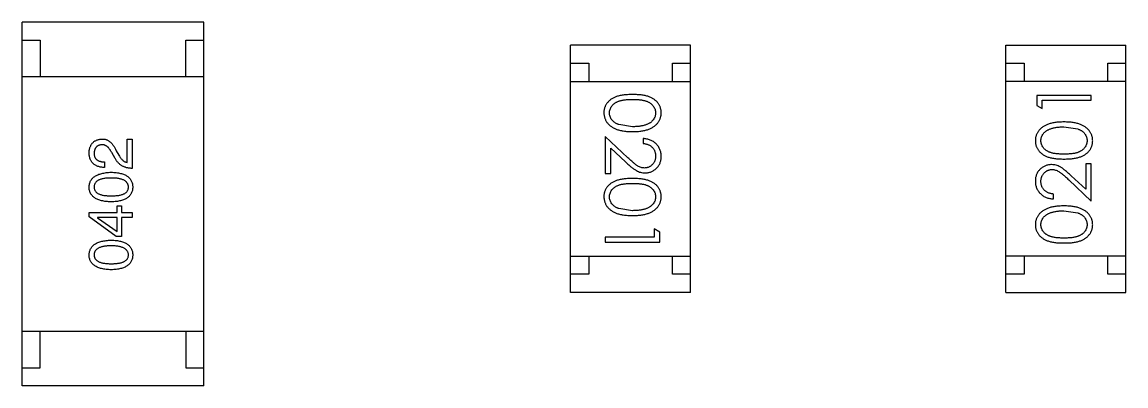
# Model space of a CAD drawing. Header units: millimetres. Extents: x -35.9 to 51.6, y -31.6 to 17.9.
# Drawn here: x 25.498 to 28.533, y -6.395 to -5.395 of the extents above; entities that cross this region are included whole.
import ezdxf

# ---------------------------------------------------------------- set-up
doc = ezdxf.new("R2010")
doc.units = ezdxf.units.MM
doc.header["$LTSCALE"] = 1.21
doc.header["$MEASUREMENT"] = 0
doc.layers.get('0').update_dxf_attribs({"linetype": 'CONTINUOUS'})

msp = doc.modelspace()

# ---------------------------------------------------------------- linework, layer by layer
at = {"color": 7, "linetype": 'Continuous'}
for p, q in [((25.4975, -6.3953), (25.4975, -5.3953)), ((25.9975, -5.3953), (25.4975, -5.3953)), ((25.9975, -6.3953), (25.9975, -5.3953)), ((25.4975, -5.4453), (25.5475, -5.4453)), ((25.5475, -5.4453), (25.5475, -5.5453)), ((25.9475, -5.5453), (25.9475, -5.4453)), ((25.9475, -5.4453), (25.9975, -5.4453)), ((27.0062, -6.1384), (27.0062, -5.4584)), ((27.3362, -5.4584), (27.0062, -5.4584)), ((27.3362, -6.1384), (27.3362, -5.4584)), ((28.2033, -6.1386), (28.2033, -5.4586)), ((28.2033, -5.4586), (28.5333, -5.4586)), ((28.5333, -6.1386), (28.5333, -5.4586)), ((27.0062, -5.5084), (27.0562, -5.5084)), ((27.0562, -5.5084), (27.0562, -5.5584)), ((27.2862, -5.5584), (27.2862, -5.5084)), ((27.2862, -5.5084), (27.3362, -5.5084)), ((28.2033, -5.5086), (28.2533, -5.5086)), ((28.2533, -5.5086), (28.2533, -5.5586)), ((28.4833, -5.5586), (28.4833, -5.5086)), ((28.4833, -5.5086), (28.5333, -5.5086)), ((25.4975, -5.5453), (25.9975, -5.5453)), ((27.0062, -5.5584), (27.3362, -5.5584)), ((28.5333, -5.5586), (28.2033, -5.5586)), ((28.288, -5.5968), (28.288, -5.6245)), ((28.438, -5.5968), (28.288, -5.5968)), ((28.3034, -5.6333), (28.3034, -5.6102)), ((28.3034, -5.6102), (28.438, -5.6102)), ((28.438, -5.6102), (28.438, -5.5968)), ((28.288, -5.6245), (28.3034, -5.6333)), ((27.1765, -5.6829), (27.1388, -5.6772)), ((28.363, -5.6833), (28.4008, -5.689)), ((25.7861, -5.7811), (25.7861, -5.7168)), ((25.7861, -5.7168), (25.7999, -5.7168)), ((25.7999, -5.7168), (25.7999, -5.7975)), ((27.1015, -5.7098), (27.1015, -5.8117)), ((27.1636, -5.768), (27.1015, -5.7098)), ((27.2053, -5.7156), (27.2053, -5.7291)), ((25.7533, -5.7699), (25.7441, -5.7542)), ((25.7566, -5.749), (25.7638, -5.7614)), ((27.1169, -5.8117), (27.1169, -5.7419)), ((27.1169, -5.7419), (27.1569, -5.7795)), ((25.7245, -5.7798), (25.7245, -5.7949)), ((28.4227, -5.7852), (28.4227, -5.855)), ((28.438, -5.7852), (28.4227, -5.7852)), ((28.438, -5.8871), (28.438, -5.7852)), ((27.1015, -5.8117), (27.1169, -5.8117)), ((28.4227, -5.855), (28.3826, -5.8175)), ((28.376, -5.829), (28.438, -5.8871)), ((28.3342, -5.8814), (28.3342, -5.8679)), ((25.6818, -5.9309), (25.6818, -5.9184)), ((25.6818, -5.9184), (25.7586, -5.9184)), ((25.7586, -5.9184), (25.7586, -5.9007)), ((25.7586, -5.9007), (25.771, -5.9007)), ((25.771, -5.9007), (25.771, -5.9184)), ((25.771, -5.9184), (25.7999, -5.9184)), ((25.7999, -5.9184), (25.7999, -5.9329)), ((27.1765, -5.9137), (27.1388, -5.908)), ((28.363, -5.9141), (28.4008, -5.9197)), ((25.7566, -5.9847), (25.6818, -5.9309)), ((25.7048, -5.9329), (25.7048, -5.9335)), ((25.7586, -5.9329), (25.7048, -5.9329)), ((25.7048, -5.9335), (25.7586, -5.9709)), ((25.7586, -5.9709), (25.7586, -5.9329)), ((25.771, -5.9329), (25.771, -5.9847)), ((25.7999, -5.9329), (25.771, -5.9329)), ((27.2361, -5.9637), (27.2361, -5.9867)), ((27.2515, -5.9725), (27.2361, -5.9637)), ((27.2515, -6.0002), (27.2515, -5.9725)), ((25.771, -5.9847), (25.7566, -5.9847)), ((27.1015, -5.9867), (27.1015, -6.0002)), ((27.2361, -5.9867), (27.1015, -5.9867)), ((27.1015, -6.0002), (27.2515, -6.0002)), ((27.0062, -6.0384), (27.3362, -6.0384)), ((27.0562, -6.0384), (27.0562, -6.0884)), ((27.2862, -6.0884), (27.2862, -6.0384)), ((28.5333, -6.0386), (28.2033, -6.0386)), ((28.2533, -6.0386), (28.2533, -6.0886)), ((28.4833, -6.0886), (28.4833, -6.0386)), ((27.0562, -6.0884), (27.0062, -6.0884)), ((27.3362, -6.0884), (27.2862, -6.0884)), ((28.2533, -6.0886), (28.2033, -6.0886)), ((28.5333, -6.0886), (28.4833, -6.0886)), ((27.3362, -6.1384), (27.0062, -6.1384)), ((28.2033, -6.1386), (28.5333, -6.1386)), ((25.4975, -6.2453), (25.9975, -6.2453)), ((25.5475, -6.3453), (25.5475, -6.2453)), ((25.9475, -6.2453), (25.9475, -6.3453)), ((25.4975, -6.3453), (25.5475, -6.3453)), ((25.9475, -6.3453), (25.9975, -6.3453)), ((25.9975, -6.3953), (25.4975, -6.3953))]:
    msp.add_line(p, q, dxfattribs=at)
for points, knots in [([(27.1764, -5.5944), (27.174, -5.5945), (27.1694, -5.5945), (27.1626, -5.5948), (27.1563, -5.5953), (27.1503, -5.596), (27.1448, -5.5969), (27.1397, -5.598), (27.1349, -5.5993), (27.1306, -5.6008), (27.1266, -5.6025), (27.1229, -5.6044), (27.1194, -5.6064), (27.1162, -5.6085), (27.1132, -5.6108), (27.1105, -5.6133), (27.1081, -5.616), (27.1059, -5.6188), (27.104, -5.6217), (27.1023, -5.6247), (27.1008, -5.6278), (27.0997, -5.631), (27.0988, -5.6343), (27.0981, -5.6376), (27.0977, -5.6411), (27.0977, -5.6434), (27.0976, -5.6446)], [0, 0, 0, 0, 0.068113, 0.132564, 0.193427, 0.250218, 0.303569, 0.353576, 0.400235, 0.443586, 0.484619, 0.524292, 0.56238, 0.599049, 0.63494, 0.669782, 0.704009, 0.737842, 0.771098, 0.803896, 0.836415, 0.868639, 0.900715, 0.933378, 0.966213, 1, 1, 1, 1]), ([(27.113, -5.645), (27.1131, -5.6434), (27.1133, -5.6401), (27.1146, -5.6352), (27.1167, -5.6305), (27.119, -5.6267), (27.1213, -5.6239), (27.1233, -5.6218), (27.1254, -5.6199), (27.1277, -5.6181), (27.1302, -5.6165), (27.1329, -5.615), (27.1358, -5.6137), (27.139, -5.6124), (27.1424, -5.6113), (27.1461, -5.6104), (27.1503, -5.6097), (27.1548, -5.609), (27.1597, -5.6085), (27.1649, -5.6082), (27.1706, -5.6079), (27.1745, -5.6079), (27.1765, -5.6079)], [0, 0, 0, 0, 0.060034, 0.120278, 0.182348, 0.247919, 0.281641, 0.315701, 0.350322, 0.385703, 0.421819, 0.459196, 0.497866, 0.538301, 0.58121, 0.628183, 0.679403, 0.734699, 0.794074, 0.858416, 0.927049, 1, 1, 1, 1]), ([(27.2553, -5.6446), (27.2553, -5.6434), (27.2553, -5.6411), (27.2549, -5.6376), (27.2542, -5.6342), (27.2533, -5.631), (27.2521, -5.6277), (27.2506, -5.6246), (27.2489, -5.6216), (27.247, -5.6186), (27.2448, -5.6158), (27.2423, -5.6132), (27.2396, -5.6107), (27.2366, -5.6084), (27.2334, -5.6062), (27.23, -5.6042), (27.2263, -5.6024), (27.2223, -5.6007), (27.218, -5.5992), (27.2133, -5.5979), (27.2082, -5.5968), (27.2027, -5.596), (27.1967, -5.5953), (27.1903, -5.5948), (27.1835, -5.5945), (27.1788, -5.5945), (27.1764, -5.5944)], [0, 0, 0, 0, 0.033742, 0.066533, 0.099153, 0.13154, 0.164087, 0.196563, 0.229707, 0.263315, 0.297504, 0.331686, 0.366482, 0.4021, 0.438958, 0.476748, 0.515985, 0.556589, 0.599519, 0.645765, 0.695487, 0.748721, 0.805687, 0.866754, 0.931405, 1, 1, 1, 1]), ([(27.1765, -5.6079), (27.1785, -5.6079), (27.1824, -5.6079), (27.1881, -5.6082), (27.1934, -5.6085), (27.1983, -5.609), (27.2028, -5.6096), (27.2069, -5.6105), (27.2107, -5.6114), (27.2141, -5.6125), (27.2172, -5.6137), (27.2201, -5.6151), (27.2228, -5.6166), (27.2253, -5.6182), (27.2276, -5.6199), (27.2298, -5.6218), (27.2317, -5.6238), (27.234, -5.6267), (27.2363, -5.6305), (27.2385, -5.6352), (27.2397, -5.6401), (27.2399, -5.6434), (27.24, -5.645)], [0, 0, 0, 0, 0.073302, 0.142286, 0.206253, 0.266017, 0.321612, 0.372532, 0.419497, 0.462398, 0.502825, 0.541489, 0.579034, 0.615143, 0.650298, 0.684912, 0.718701, 0.752189, 0.817245, 0.879117, 0.939613, 1, 1, 1, 1]), ([(27.0976, -5.6446), (27.0977, -5.6458), (27.0977, -5.6482), (27.0982, -5.6517), (27.0988, -5.6551), (27.0997, -5.6585), (27.101, -5.6617), (27.1024, -5.6649), (27.1041, -5.668), (27.1061, -5.671), (27.1084, -5.6739), (27.1109, -5.6766), (27.1137, -5.6792), (27.1167, -5.6816), (27.12, -5.6839), (27.1236, -5.686), (27.1274, -5.6879), (27.1315, -5.6897), (27.1359, -5.6913), (27.1406, -5.6926), (27.1457, -5.6938), (27.1511, -5.6947), (27.157, -5.6954), (27.1631, -5.696), (27.1697, -5.6963), (27.1741, -5.6963), (27.1764, -5.6964)], [0, 0, 0, 0, 0.033824, 0.067298, 0.10028, 0.133019, 0.165736, 0.198792, 0.232372, 0.266409, 0.301016, 0.336196, 0.371972, 0.408574, 0.446394, 0.485225, 0.525372, 0.567224, 0.611081, 0.65775, 0.70702, 0.759235, 0.814484, 0.873227, 0.934937, 1, 1, 1, 1]), ([(27.1388, -5.6772), (27.1377, -5.6768), (27.1357, -5.6761), (27.1328, -5.6747), (27.13, -5.6733), (27.1275, -5.6717), (27.1252, -5.6699), (27.1231, -5.6681), (27.1211, -5.6661), (27.1189, -5.6633), (27.1165, -5.6596), (27.1146, -5.6549), (27.1132, -5.65), (27.1131, -5.6467), (27.113, -5.645)], [0, 0, 0, 0, 0.075949, 0.148549, 0.218996, 0.286119, 0.351826, 0.416074, 0.478265, 0.540325, 0.660405, 0.774606, 0.887187, 1, 1, 1, 1]), ([(27.1764, -5.6964), (27.1787, -5.6963), (27.1832, -5.6963), (27.1898, -5.696), (27.196, -5.6955), (27.2018, -5.6947), (27.2073, -5.6937), (27.2124, -5.6926), (27.2172, -5.6912), (27.2216, -5.6896), (27.2257, -5.6878), (27.2295, -5.6859), (27.2331, -5.6837), (27.2364, -5.6815), (27.2394, -5.6791), (27.2422, -5.6765), (27.2447, -5.6738), (27.2469, -5.6709), (27.2489, -5.6679), (27.2506, -5.6649), (27.2521, -5.6617), (27.2533, -5.6584), (27.2542, -5.6551), (27.2549, -5.6517), (27.2553, -5.6482), (27.2553, -5.6458), (27.2553, -5.6446)], [0, 0, 0, 0, 0.065278, 0.127205, 0.186168, 0.241675, 0.294115, 0.343609, 0.390387, 0.434463, 0.476646, 0.517002, 0.555936, 0.593716, 0.630057, 0.665601, 0.700745, 0.734917, 0.768681, 0.802087, 0.834849, 0.867433, 0.900138, 0.932806, 0.966212, 1, 1, 1, 1]), ([(27.24, -5.645), (27.2399, -5.6467), (27.2397, -5.65), (27.2385, -5.6548), (27.2363, -5.6595), (27.234, -5.6632), (27.2317, -5.6661), (27.2297, -5.6681), (27.2275, -5.6701), (27.225, -5.6719), (27.2223, -5.6736), (27.2193, -5.6751), (27.2161, -5.6766), (27.2127, -5.6779), (27.209, -5.6791), (27.2051, -5.6801), (27.201, -5.6809), (27.1966, -5.6817), (27.1919, -5.6822), (27.187, -5.6827), (27.1818, -5.6828), (27.1783, -5.6829), (27.1765, -5.6829)], [0, 0, 0, 0, 0.059689, 0.119507, 0.181075, 0.246162, 0.279894, 0.314468, 0.350403, 0.387474, 0.426147, 0.466624, 0.508745, 0.553328, 0.600058, 0.649177, 0.700552, 0.754894, 0.811825, 0.871514, 0.934319, 1, 1, 1, 1]), ([(28.3631, -5.6698), (28.3608, -5.6699), (28.3563, -5.6699), (28.3497, -5.6702), (28.3435, -5.6707), (28.3377, -5.6715), (28.3322, -5.6724), (28.3271, -5.6736), (28.3224, -5.675), (28.3179, -5.6766), (28.3138, -5.6784), (28.31, -5.6803), (28.3065, -5.6825), (28.3031, -5.6847), (28.3001, -5.6871), (28.2973, -5.6897), (28.2948, -5.6924), (28.2926, -5.6953), (28.2906, -5.6983), (28.2889, -5.7013), (28.2874, -5.7045), (28.2863, -5.7078), (28.2853, -5.7111), (28.2847, -5.7145), (28.2843, -5.718), (28.2842, -5.7204), (28.2842, -5.7216)], [0, 0, 0, 0, 0.065278, 0.127205, 0.186168, 0.241675, 0.294115, 0.343609, 0.390387, 0.434463, 0.476646, 0.517002, 0.555936, 0.593716, 0.630057, 0.665601, 0.700745, 0.734917, 0.768681, 0.802087, 0.834849, 0.867433, 0.900138, 0.932806, 0.966212, 1, 1, 1, 1]), ([(28.4419, -5.7216), (28.4419, -5.7204), (28.4418, -5.718), (28.4414, -5.7145), (28.4407, -5.7111), (28.4398, -5.7077), (28.4386, -5.7045), (28.4372, -5.7013), (28.4354, -5.6982), (28.4334, -5.6952), (28.4312, -5.6923), (28.4286, -5.6896), (28.4259, -5.687), (28.4228, -5.6846), (28.4195, -5.6823), (28.4159, -5.6802), (28.4121, -5.6783), (28.4081, -5.6765), (28.4037, -5.6749), (28.3989, -5.6736), (28.3938, -5.6724), (28.3884, -5.6715), (28.3826, -5.6708), (28.3764, -5.6702), (28.3699, -5.6699), (28.3654, -5.6699), (28.3631, -5.6698)], [0, 0, 0, 0, 0.033824, 0.067298, 0.10028, 0.133019, 0.165736, 0.198792, 0.232372, 0.266409, 0.301016, 0.336196, 0.371972, 0.408574, 0.446394, 0.485225, 0.525372, 0.567224, 0.611081, 0.65775, 0.70702, 0.759235, 0.814484, 0.873227, 0.934937, 1, 1, 1, 1]), ([(28.2996, -5.7212), (28.2997, -5.7195), (28.2998, -5.7162), (28.3011, -5.7114), (28.3032, -5.7067), (28.3056, -5.703), (28.3079, -5.7001), (28.3099, -5.6981), (28.3121, -5.6961), (28.3146, -5.6943), (28.3173, -5.6926), (28.3202, -5.6911), (28.3234, -5.6896), (28.3268, -5.6883), (28.3305, -5.6871), (28.3344, -5.6861), (28.3386, -5.6853), (28.343, -5.6845), (28.3476, -5.684), (28.3526, -5.6835), (28.3577, -5.6834), (28.3612, -5.6833), (28.363, -5.6833)], [0, 0, 0, 0, 0.059689, 0.119507, 0.181075, 0.246162, 0.279894, 0.314468, 0.350403, 0.387474, 0.426147, 0.466624, 0.508745, 0.553328, 0.600058, 0.649177, 0.700552, 0.754894, 0.811825, 0.871514, 0.934319, 1, 1, 1, 1]), ([(28.4008, -5.689), (28.4018, -5.6894), (28.4039, -5.6901), (28.4068, -5.6915), (28.4095, -5.6929), (28.412, -5.6945), (28.4143, -5.6963), (28.4165, -5.6981), (28.4184, -5.7001), (28.4206, -5.7029), (28.423, -5.7066), (28.425, -5.7113), (28.4263, -5.7162), (28.4264, -5.7195), (28.4265, -5.7212)], [0, 0, 0, 0, 0.075949, 0.148549, 0.218996, 0.286119, 0.351826, 0.416074, 0.478265, 0.540325, 0.660405, 0.774606, 0.887187, 1, 1, 1, 1]), ([(25.6818, -5.7542), (25.6819, -5.7528), (25.6821, -5.75), (25.6827, -5.7459), (25.6836, -5.7422), (25.6847, -5.7386), (25.6861, -5.7354), (25.6877, -5.7324), (25.6895, -5.7296), (25.6916, -5.7271), (25.694, -5.7249), (25.6966, -5.7229), (25.6994, -5.7213), (25.7025, -5.7198), (25.7058, -5.7187), (25.7094, -5.7178), (25.7132, -5.7172), (25.7159, -5.7169), (25.7172, -5.7168)], [0, 0, 0, 0, 0.074847, 0.14558, 0.212628, 0.276599, 0.337792, 0.396608, 0.453638, 0.509854, 0.565589, 0.621545, 0.678777, 0.737222, 0.798388, 0.862259, 0.929312, 1, 1, 1, 1]), ([(25.7166, -5.7326), (25.7158, -5.7326), (25.7142, -5.7328), (25.7118, -5.7332), (25.7097, -5.7338), (25.7077, -5.7345), (25.7058, -5.7354), (25.7041, -5.7365), (25.7026, -5.7377), (25.7011, -5.7391), (25.6999, -5.7407), (25.6988, -5.7424), (25.6979, -5.7443), (25.6971, -5.7464), (25.6965, -5.7486), (25.696, -5.751), (25.6957, -5.7535), (25.6956, -5.7553), (25.6956, -5.7562)], [0, 0, 0, 0, 0.069456, 0.136175, 0.198596, 0.258993, 0.316838, 0.37342, 0.428889, 0.48454, 0.540119, 0.597644, 0.65702, 0.718534, 0.783117, 0.851564, 0.923888, 1, 1, 1, 1]), ([(25.7441, -5.7542), (25.7436, -5.7533), (25.7427, -5.7515), (25.7412, -5.7489), (25.7396, -5.7465), (25.738, -5.7443), (25.7364, -5.7423), (25.7348, -5.7404), (25.7331, -5.7388), (25.7314, -5.7373), (25.7296, -5.7361), (25.7279, -5.735), (25.7261, -5.7341), (25.7242, -5.7334), (25.7223, -5.7329), (25.7204, -5.7326), (25.7185, -5.7325), (25.7172, -5.7325), (25.7166, -5.7326)], [0, 0, 0, 0, 0.084365, 0.165386, 0.24176, 0.314729, 0.38433, 0.449952, 0.513164, 0.5734, 0.630824, 0.68644, 0.740136, 0.792605, 0.844515, 0.896112, 0.947763, 1, 1, 1, 1]), ([(25.7172, -5.7168), (25.7182, -5.7168), (25.7202, -5.7168), (25.7232, -5.717), (25.726, -5.7175), (25.7288, -5.7183), (25.7315, -5.7194), (25.7342, -5.7207), (25.7368, -5.7223), (25.7393, -5.7242), (25.7417, -5.7264), (25.744, -5.7288), (25.7463, -5.7315), (25.7485, -5.7344), (25.7507, -5.7377), (25.7527, -5.7412), (25.7547, -5.745), (25.756, -5.7476), (25.7566, -5.749)], [0, 0, 0, 0, 0.055083, 0.109453, 0.162685, 0.21614, 0.26961, 0.324284, 0.380202, 0.437433, 0.497084, 0.559152, 0.624288, 0.692446, 0.763862, 0.838743, 0.917269, 1, 1, 1, 1]), ([(27.2553, -5.7645), (27.2553, -5.7628), (27.2552, -5.7595), (27.2546, -5.7547), (27.2534, -5.7501), (27.2519, -5.7457), (27.2499, -5.7414), (27.2475, -5.7374), (27.2446, -5.7336), (27.2413, -5.7301), (27.2377, -5.7268), (27.2338, -5.7239), (27.2297, -5.7215), (27.2253, -5.7194), (27.2206, -5.7178), (27.2157, -5.7167), (27.2106, -5.7159), (27.2071, -5.7157), (27.2053, -5.7156)], [0, 0, 0, 0, 0.06445, 0.126725, 0.187421, 0.247417, 0.306749, 0.366595, 0.427749, 0.490235, 0.553031, 0.614805, 0.676505, 0.738096, 0.801021, 0.864897, 0.931209, 1, 1, 1, 1]), ([(27.2053, -5.7291), (27.2067, -5.7292), (27.2093, -5.7294), (27.2131, -5.7302), (27.2166, -5.7311), (27.2199, -5.7323), (27.223, -5.7339), (27.2259, -5.7356), (27.2285, -5.7376), (27.2309, -5.7399), (27.233, -5.7423), (27.2349, -5.7449), (27.2365, -5.7477), (27.2377, -5.7507), (27.2387, -5.7537), (27.2394, -5.757), (27.2399, -5.7603), (27.2399, -5.7626), (27.24, -5.7638)], [0, 0, 0, 0, 0.073648, 0.143686, 0.210962, 0.275557, 0.338064, 0.399311, 0.4594, 0.51934, 0.579024, 0.637809, 0.695959, 0.754122, 0.813113, 0.873453, 0.935561, 1, 1, 1, 1]), ([(28.2842, -5.7216), (28.2842, -5.7228), (28.2843, -5.7251), (28.2847, -5.7286), (28.2853, -5.732), (28.2863, -5.7352), (28.2874, -5.7385), (28.2889, -5.7416), (28.2906, -5.7446), (28.2926, -5.7476), (28.2948, -5.7504), (28.2972, -5.753), (28.2999, -5.7555), (28.3029, -5.7578), (28.3061, -5.76), (28.3096, -5.762), (28.3133, -5.7638), (28.3172, -5.7655), (28.3215, -5.767), (28.3262, -5.7683), (28.3313, -5.7694), (28.3369, -5.7702), (28.3428, -5.7709), (28.3492, -5.7714), (28.356, -5.7717), (28.3607, -5.7717), (28.3631, -5.7718)], [0, 0, 0, 0, 0.033742, 0.066533, 0.099153, 0.13154, 0.164087, 0.196563, 0.229707, 0.263315, 0.297504, 0.331686, 0.366482, 0.4021, 0.438958, 0.476748, 0.515985, 0.556589, 0.599519, 0.645765, 0.695487, 0.748721, 0.805687, 0.866754, 0.931405, 1, 1, 1, 1]), ([(28.363, -5.7583), (28.361, -5.7583), (28.3571, -5.7583), (28.3515, -5.758), (28.3462, -5.7577), (28.3413, -5.7572), (28.3368, -5.7566), (28.3326, -5.7557), (28.3289, -5.7548), (28.3254, -5.7537), (28.3223, -5.7525), (28.3194, -5.7511), (28.3167, -5.7496), (28.3142, -5.748), (28.3119, -5.7463), (28.3098, -5.7444), (28.3078, -5.7424), (28.3056, -5.7395), (28.3032, -5.7357), (28.3011, -5.731), (28.2998, -5.7261), (28.2997, -5.7228), (28.2996, -5.7212)], [0, 0, 0, 0, 0.073302, 0.142286, 0.206253, 0.266017, 0.321612, 0.372532, 0.419497, 0.462398, 0.502825, 0.541489, 0.579034, 0.615143, 0.650298, 0.684912, 0.718701, 0.752189, 0.817245, 0.879117, 0.939613, 1, 1, 1, 1]), ([(28.4265, -5.7212), (28.4264, -5.7228), (28.4263, -5.7261), (28.425, -5.731), (28.4229, -5.7357), (28.4205, -5.7395), (28.4182, -5.7423), (28.4163, -5.7444), (28.4141, -5.7463), (28.4118, -5.7481), (28.4093, -5.7497), (28.4066, -5.7512), (28.4037, -5.7525), (28.4006, -5.7538), (28.3972, -5.7549), (28.3934, -5.7558), (28.3893, -5.7565), (28.3848, -5.7572), (28.3799, -5.7577), (28.3746, -5.758), (28.3689, -5.7583), (28.3651, -5.7583), (28.363, -5.7583)], [0, 0, 0, 0, 0.060034, 0.120278, 0.182348, 0.247919, 0.281641, 0.315701, 0.350322, 0.385703, 0.421819, 0.459196, 0.497866, 0.538301, 0.58121, 0.628183, 0.679403, 0.734699, 0.794074, 0.858416, 0.927049, 1, 1, 1, 1]), ([(28.3631, -5.7718), (28.3655, -5.7717), (28.3701, -5.7717), (28.3769, -5.7714), (28.3833, -5.7709), (28.3892, -5.7702), (28.3947, -5.7693), (28.3999, -5.7682), (28.4046, -5.7669), (28.4089, -5.7654), (28.4129, -5.7637), (28.4167, -5.7618), (28.4201, -5.7598), (28.4233, -5.7577), (28.4263, -5.7554), (28.429, -5.7529), (28.4315, -5.7502), (28.4337, -5.7474), (28.4356, -5.7445), (28.4373, -5.7415), (28.4387, -5.7384), (28.4399, -5.7352), (28.4408, -5.7319), (28.4414, -5.7286), (28.4418, -5.7251), (28.4419, -5.7228), (28.4419, -5.7216)], [0, 0, 0, 0, 0.068113, 0.132564, 0.193427, 0.250218, 0.303569, 0.353576, 0.400235, 0.443586, 0.484619, 0.524292, 0.56238, 0.599049, 0.63494, 0.669782, 0.704009, 0.737842, 0.771098, 0.803896, 0.836415, 0.868639, 0.900715, 0.933378, 0.966213, 1, 1, 1, 1]), ([(25.7245, -5.7949), (25.7228, -5.7948), (25.7195, -5.7947), (25.7148, -5.7942), (25.7104, -5.7933), (25.7063, -5.7922), (25.7026, -5.7907), (25.6991, -5.7889), (25.6959, -5.7868), (25.6931, -5.7844), (25.6906, -5.7817), (25.6884, -5.7787), (25.6865, -5.7753), (25.6849, -5.7717), (25.6836, -5.7678), (25.6827, -5.7635), (25.6821, -5.759), (25.6819, -5.7558), (25.6818, -5.7542)], [0, 0, 0, 0, 0.074935, 0.145873, 0.212498, 0.27598, 0.33603, 0.394042, 0.450372, 0.505546, 0.560812, 0.616481, 0.673265, 0.732328, 0.7938, 0.858943, 0.92718, 1, 1, 1, 1]), ([(25.6956, -5.7562), (25.6956, -5.7571), (25.6957, -5.7589), (25.696, -5.7615), (25.6966, -5.764), (25.6973, -5.7663), (25.6984, -5.7684), (25.6996, -5.7703), (25.7011, -5.772), (25.7028, -5.7736), (25.7047, -5.775), (25.7069, -5.7762), (25.7093, -5.7772), (25.7119, -5.7781), (25.7147, -5.7788), (25.7178, -5.7793), (25.721, -5.7797), (25.7233, -5.7797), (25.7245, -5.7798)], [0, 0, 0, 0, 0.065945, 0.127767, 0.186553, 0.242898, 0.297728, 0.351599, 0.404854, 0.459191, 0.515338, 0.573322, 0.634405, 0.698538, 0.767039, 0.84022, 0.917406, 1, 1, 1, 1]), ([(25.7638, -5.7614), (25.7646, -5.7628), (25.7662, -5.7655), (25.7688, -5.7692), (25.7714, -5.7725), (25.7742, -5.7752), (25.777, -5.7774), (25.7799, -5.7792), (25.783, -5.7805), (25.7851, -5.7809), (25.7861, -5.7811)], [0, 0, 0, 0, 0.158292, 0.304606, 0.440272, 0.565336, 0.681745, 0.791834, 0.896966, 1, 1, 1, 1]), ([(27.2095, -5.7964), (27.2079, -5.7963), (27.2047, -5.7962), (27.1999, -5.7951), (27.1952, -5.7934), (27.1914, -5.7915), (27.1883, -5.7894), (27.1856, -5.7875), (27.1827, -5.7852), (27.1794, -5.7825), (27.1759, -5.7794), (27.172, -5.776), (27.1679, -5.7721), (27.165, -5.7694), (27.1636, -5.768)], [0, 0, 0, 0, 0.088014, 0.174976, 0.2638, 0.355443, 0.406413, 0.465519, 0.533076, 0.609353, 0.693899, 0.787171, 0.889197, 1, 1, 1, 1]), ([(27.24, -5.7638), (27.2399, -5.7649), (27.2399, -5.7671), (27.2394, -5.7704), (27.2387, -5.7735), (27.2378, -5.7764), (27.2365, -5.7793), (27.2349, -5.782), (27.2331, -5.7845), (27.231, -5.787), (27.2287, -5.7892), (27.2263, -5.7911), (27.2238, -5.7927), (27.2212, -5.7941), (27.2184, -5.7951), (27.2155, -5.7958), (27.2126, -5.7963), (27.2106, -5.7963), (27.2095, -5.7964)], [0, 0, 0, 0, 0.068027, 0.133505, 0.19695, 0.26027, 0.322741, 0.384982, 0.448465, 0.513424, 0.578224, 0.640011, 0.700094, 0.760067, 0.819012, 0.877878, 0.938035, 1, 1, 1, 1]), ([(27.2107, -5.8098), (27.2122, -5.8098), (27.2151, -5.8097), (27.2195, -5.8091), (27.2236, -5.8081), (27.2276, -5.8068), (27.2315, -5.805), (27.2352, -5.8028), (27.2387, -5.8003), (27.2421, -5.7973), (27.2452, -5.7941), (27.2479, -5.7906), (27.2502, -5.7868), (27.2521, -5.7829), (27.2536, -5.7786), (27.2546, -5.7741), (27.2552, -5.7694), (27.2553, -5.7662), (27.2553, -5.7645)], [0, 0, 0, 0, 0.06271, 0.123347, 0.183401, 0.242828, 0.302097, 0.36242, 0.423725, 0.487032, 0.550491, 0.612709, 0.674265, 0.73617, 0.799211, 0.863483, 0.930525, 1, 1, 1, 1]), ([(25.7999, -5.7975), (25.7985, -5.7974), (25.796, -5.7973), (25.7921, -5.7969), (25.7885, -5.7964), (25.7849, -5.7956), (25.7815, -5.7946), (25.7783, -5.7934), (25.7751, -5.7919), (25.7721, -5.7903), (25.7693, -5.7885), (25.7666, -5.7864), (25.764, -5.7842), (25.7616, -5.7817), (25.7593, -5.7791), (25.7571, -5.7763), (25.7551, -5.7732), (25.7539, -5.771), (25.7533, -5.7699)], [0, 0, 0, 0, 0.069512, 0.136307, 0.201431, 0.265186, 0.327322, 0.388242, 0.448098, 0.507757, 0.566952, 0.626243, 0.686026, 0.745963, 0.807549, 0.869906, 0.934172, 1, 1, 1, 1]), ([(27.1569, -5.7795), (27.1585, -5.7809), (27.1614, -5.7837), (27.1658, -5.7876), (27.1699, -5.7912), (27.1738, -5.7944), (27.1774, -5.7972), (27.1808, -5.7997), (27.184, -5.8018), (27.1878, -5.8041), (27.1925, -5.8065), (27.1984, -5.8084), (27.2045, -5.8096), (27.2087, -5.8098), (27.2107, -5.8098)], [0, 0, 0, 0, 0.09953, 0.192079, 0.277712, 0.357454, 0.429648, 0.495771, 0.555538, 0.608657, 0.707578, 0.804328, 0.901298, 1, 1, 1, 1]), ([(28.3288, -5.7871), (28.3273, -5.7872), (28.3244, -5.7873), (28.3201, -5.7878), (28.3159, -5.7889), (28.3119, -5.7902), (28.3081, -5.792), (28.3044, -5.7942), (28.3008, -5.7967), (28.2974, -5.7996), (28.2943, -5.8028), (28.2916, -5.8064), (28.2893, -5.8101), (28.2874, -5.8141), (28.286, -5.8184), (28.285, -5.8229), (28.2843, -5.8276), (28.2842, -5.8308), (28.2842, -5.8325)], [0, 0, 0, 0, 0.06271, 0.123347, 0.183401, 0.242828, 0.302097, 0.36242, 0.423725, 0.487032, 0.550491, 0.612709, 0.674265, 0.73617, 0.799211, 0.863483, 0.930525, 1, 1, 1, 1]), ([(28.3826, -5.8175), (28.3811, -5.8161), (28.3781, -5.8133), (28.3738, -5.8093), (28.3696, -5.8058), (28.3657, -5.8026), (28.3621, -5.7997), (28.3587, -5.7973), (28.3556, -5.7952), (28.3518, -5.7928), (28.347, -5.7905), (28.3411, -5.7886), (28.335, -5.7874), (28.3309, -5.7872), (28.3288, -5.7871)], [0, 0, 0, 0, 0.09953, 0.192079, 0.277712, 0.357454, 0.429648, 0.495771, 0.555538, 0.608657, 0.707578, 0.804328, 0.901298, 1, 1, 1, 1]), ([(25.6818, -5.8488), (25.6819, -5.8472), (25.6821, -5.8442), (25.683, -5.8397), (25.6843, -5.8356), (25.686, -5.8317), (25.6883, -5.8281), (25.691, -5.8248), (25.6941, -5.8219), (25.6977, -5.8192), (25.7018, -5.8168), (25.7063, -5.8146), (25.7113, -5.8128), (25.7167, -5.8113), (25.7226, -5.8101), (25.7289, -5.8091), (25.7357, -5.8084), (25.7404, -5.8082), (25.7428, -5.8081)], [0, 0, 0, 0, 0.057415, 0.112361, 0.16496, 0.216437, 0.267441, 0.318839, 0.371478, 0.426325, 0.483626, 0.544235, 0.608673, 0.677374, 0.750405, 0.828394, 0.911525, 1, 1, 1, 1]), ([(25.7428, -5.8239), (25.7409, -5.8239), (25.7372, -5.8239), (25.7319, -5.8242), (25.7269, -5.8247), (25.7223, -5.8254), (25.718, -5.8262), (25.7141, -5.8273), (25.7106, -5.8285), (25.7074, -5.83), (25.7047, -5.8317), (25.7022, -5.8335), (25.7002, -5.8356), (25.6985, -5.8378), (25.6972, -5.8403), (25.6963, -5.843), (25.6957, -5.8458), (25.6956, -5.8478), (25.6956, -5.8488)], [0, 0, 0, 0, 0.095719, 0.185854, 0.269738, 0.347952, 0.420315, 0.487894, 0.550245, 0.608186, 0.662454, 0.713283, 0.761375, 0.808209, 0.854301, 0.901312, 0.949396, 1, 1, 1, 1]), ([(25.7428, -5.8081), (25.7452, -5.8082), (25.7497, -5.8084), (25.7564, -5.809), (25.7626, -5.8099), (25.7683, -5.8111), (25.7736, -5.8126), (25.7784, -5.8144), (25.7828, -5.8164), (25.7867, -5.8188), (25.7902, -5.8215), (25.7933, -5.8245), (25.7959, -5.8278), (25.798, -5.8315), (25.7996, -5.8354), (25.8009, -5.8396), (25.8016, -5.8441), (25.8018, -5.8472), (25.8018, -5.8488)], [0, 0, 0, 0, 0.08769, 0.170218, 0.24749, 0.319818, 0.387758, 0.451391, 0.511445, 0.568185, 0.622681, 0.67526, 0.726746, 0.778428, 0.830764, 0.884397, 0.940866, 1, 1, 1, 1]), ([(25.79, -5.8488), (25.79, -5.8478), (25.7898, -5.8458), (25.7892, -5.843), (25.7882, -5.8403), (25.7869, -5.8378), (25.7852, -5.8356), (25.7831, -5.8335), (25.7806, -5.8317), (25.7779, -5.83), (25.7747, -5.8285), (25.7712, -5.8273), (25.7673, -5.8262), (25.7631, -5.8254), (25.7585, -5.8247), (25.7536, -5.8242), (25.7483, -5.8239), (25.7447, -5.8239), (25.7428, -5.8239)], [0, 0, 0, 0, 0.050879, 0.099377, 0.146973, 0.193618, 0.240619, 0.289461, 0.34047, 0.395283, 0.453059, 0.515633, 0.582666, 0.655287, 0.732971, 0.815933, 0.905166, 1, 1, 1, 1]), ([(27.1764, -5.8252), (27.174, -5.8252), (27.1694, -5.8252), (27.1626, -5.8256), (27.1563, -5.8261), (27.1503, -5.8268), (27.1448, -5.8277), (27.1397, -5.8287), (27.1349, -5.8301), (27.1306, -5.8316), (27.1266, -5.8333), (27.1229, -5.8351), (27.1194, -5.8371), (27.1162, -5.8393), (27.1132, -5.8416), (27.1105, -5.8441), (27.1081, -5.8467), (27.1059, -5.8495), (27.104, -5.8525), (27.1023, -5.8555), (27.1008, -5.8586), (27.0997, -5.8618), (27.0988, -5.865), (27.0981, -5.8684), (27.0977, -5.8718), (27.0977, -5.8742), (27.0976, -5.8754)], [0, 0, 0, 0, 0.068113, 0.132564, 0.193427, 0.250218, 0.303569, 0.353576, 0.400235, 0.443586, 0.484619, 0.524292, 0.56238, 0.599049, 0.63494, 0.669782, 0.704009, 0.737842, 0.771098, 0.803896, 0.836415, 0.868639, 0.900715, 0.933378, 0.966213, 1, 1, 1, 1]), ([(27.2553, -5.8754), (27.2553, -5.8742), (27.2553, -5.8718), (27.2549, -5.8684), (27.2542, -5.865), (27.2533, -5.8617), (27.2521, -5.8585), (27.2506, -5.8554), (27.2489, -5.8524), (27.247, -5.8494), (27.2448, -5.8466), (27.2423, -5.8439), (27.2396, -5.8415), (27.2366, -5.8391), (27.2334, -5.837), (27.23, -5.835), (27.2263, -5.8331), (27.2223, -5.8315), (27.218, -5.83), (27.2133, -5.8287), (27.2082, -5.8276), (27.2027, -5.8267), (27.1967, -5.8261), (27.1903, -5.8256), (27.1835, -5.8252), (27.1788, -5.8252), (27.1764, -5.8252)], [0, 0, 0, 0, 0.033742, 0.066533, 0.099153, 0.13154, 0.164087, 0.196563, 0.229707, 0.263315, 0.297504, 0.331686, 0.366482, 0.4021, 0.438958, 0.476748, 0.515985, 0.556589, 0.599519, 0.645765, 0.695487, 0.748721, 0.805687, 0.866754, 0.931405, 1, 1, 1, 1]), ([(28.2996, -5.8331), (28.2996, -5.832), (28.2997, -5.8298), (28.3001, -5.8266), (28.3008, -5.8235), (28.3018, -5.8205), (28.3031, -5.8177), (28.3046, -5.815), (28.3064, -5.8124), (28.3085, -5.81), (28.3108, -5.8078), (28.3132, -5.8059), (28.3158, -5.8043), (28.3184, -5.8029), (28.3211, -5.8019), (28.324, -5.8012), (28.327, -5.8007), (28.329, -5.8006), (28.33, -5.8006)], [0, 0, 0, 0, 0.068027, 0.133505, 0.19695, 0.26027, 0.322741, 0.384982, 0.448465, 0.513424, 0.578224, 0.640011, 0.700094, 0.760067, 0.819012, 0.877878, 0.938035, 1, 1, 1, 1]), ([(28.33, -5.8006), (28.3316, -5.8007), (28.3349, -5.8008), (28.3396, -5.8018), (28.3443, -5.8035), (28.3481, -5.8055), (28.3512, -5.8076), (28.3539, -5.8094), (28.3568, -5.8118), (28.3601, -5.8144), (28.3637, -5.8175), (28.3675, -5.821), (28.3717, -5.8248), (28.3745, -5.8276), (28.376, -5.829)], [0, 0, 0, 0, 0.088014, 0.174976, 0.2638, 0.355443, 0.406413, 0.465519, 0.533076, 0.609353, 0.693899, 0.787171, 0.889197, 1, 1, 1, 1]), ([(25.7428, -5.8894), (25.7404, -5.8894), (25.7356, -5.8892), (25.7288, -5.8886), (25.7224, -5.8877), (25.7165, -5.8865), (25.711, -5.885), (25.706, -5.8832), (25.7015, -5.8811), (25.6974, -5.8787), (25.6938, -5.876), (25.6907, -5.873), (25.688, -5.8697), (25.6858, -5.8661), (25.6841, -5.8622), (25.6828, -5.858), (25.682, -5.8535), (25.6819, -5.8504), (25.6818, -5.8488)], [0, 0, 0, 0, 0.088823, 0.172287, 0.250296, 0.323438, 0.392244, 0.456221, 0.516635, 0.573871, 0.628, 0.680335, 0.731489, 0.782557, 0.834044, 0.886738, 0.942089, 1, 1, 1, 1]), ([(25.6956, -5.8488), (25.6956, -5.8498), (25.6957, -5.8517), (25.6963, -5.8545), (25.6972, -5.8571), (25.6985, -5.8595), (25.7002, -5.8616), (25.7022, -5.8637), (25.7047, -5.8655), (25.7075, -5.8671), (25.7106, -5.8685), (25.7141, -5.8697), (25.718, -5.8707), (25.7222, -5.8716), (25.7269, -5.8722), (25.7319, -5.8727), (25.7372, -5.873), (25.7409, -5.873), (25.7428, -5.873)], [0, 0, 0, 0, 0.049764, 0.097007, 0.143217, 0.188577, 0.235116, 0.282997, 0.333719, 0.387776, 0.445989, 0.508679, 0.576563, 0.649481, 0.728235, 0.812722, 0.903548, 1, 1, 1, 1]), ([(25.7428, -5.873), (25.7447, -5.873), (25.7484, -5.873), (25.7538, -5.8727), (25.7587, -5.8722), (25.7634, -5.8716), (25.7676, -5.8707), (25.7715, -5.8697), (25.775, -5.8685), (25.7782, -5.8671), (25.781, -5.8655), (25.7834, -5.8637), (25.7854, -5.8617), (25.7871, -5.8594), (25.7885, -5.8571), (25.7894, -5.8545), (25.7899, -5.8517), (25.79, -5.8498), (25.79, -5.8488)], [0, 0, 0, 0, 0.096457, 0.187288, 0.27178, 0.350132, 0.423455, 0.491343, 0.554037, 0.612253, 0.666313, 0.717038, 0.764921, 0.811214, 0.856775, 0.902988, 0.950234, 1, 1, 1, 1]), ([(25.8018, -5.8488), (25.8018, -5.8504), (25.8016, -5.8535), (25.8009, -5.858), (25.7996, -5.8622), (25.798, -5.8661), (25.7959, -5.8697), (25.7933, -5.873), (25.7902, -5.876), (25.7867, -5.8787), (25.7828, -5.8811), (25.7784, -5.8832), (25.7736, -5.885), (25.7683, -5.8865), (25.7626, -5.8877), (25.7564, -5.8886), (25.7497, -5.8892), (25.7452, -5.8894), (25.7428, -5.8894)], [0, 0, 0, 0, 0.059135, 0.115606, 0.169241, 0.221578, 0.273261, 0.324749, 0.377329, 0.431642, 0.488541, 0.548597, 0.612232, 0.680174, 0.752504, 0.829777, 0.912307, 1, 1, 1, 1]), ([(27.113, -5.8758), (27.1131, -5.8742), (27.1133, -5.8709), (27.1146, -5.866), (27.1167, -5.8612), (27.119, -5.8575), (27.1213, -5.8546), (27.1233, -5.8526), (27.1254, -5.8507), (27.1277, -5.8489), (27.1302, -5.8473), (27.1329, -5.8458), (27.1358, -5.8445), (27.139, -5.8432), (27.1424, -5.8421), (27.1461, -5.8412), (27.1503, -5.8404), (27.1548, -5.8398), (27.1597, -5.8393), (27.1649, -5.8389), (27.1706, -5.8387), (27.1745, -5.8387), (27.1765, -5.8387)], [0, 0, 0, 0, 0.060034, 0.120278, 0.182348, 0.247919, 0.281641, 0.315701, 0.350322, 0.385703, 0.421819, 0.459196, 0.497866, 0.538301, 0.58121, 0.628183, 0.679403, 0.734699, 0.794074, 0.858416, 0.927049, 1, 1, 1, 1]), ([(27.1765, -5.8387), (27.1785, -5.8387), (27.1824, -5.8387), (27.1881, -5.8389), (27.1934, -5.8393), (27.1983, -5.8398), (27.2028, -5.8404), (27.2069, -5.8412), (27.2107, -5.8421), (27.2141, -5.8432), (27.2172, -5.8445), (27.2201, -5.8458), (27.2228, -5.8473), (27.2253, -5.849), (27.2276, -5.8507), (27.2298, -5.8526), (27.2317, -5.8546), (27.234, -5.8575), (27.2363, -5.8612), (27.2385, -5.8659), (27.2397, -5.8708), (27.2399, -5.8741), (27.24, -5.8758)], [0, 0, 0, 0, 0.073302, 0.142286, 0.206253, 0.266017, 0.321612, 0.372532, 0.419497, 0.462398, 0.502825, 0.541489, 0.579034, 0.615143, 0.650298, 0.684912, 0.718701, 0.752189, 0.817245, 0.879117, 0.939613, 1, 1, 1, 1]), ([(28.2842, -5.8325), (28.2842, -5.8341), (28.2843, -5.8374), (28.285, -5.8423), (28.2861, -5.8469), (28.2876, -5.8513), (28.2896, -5.8555), (28.2921, -5.8595), (28.2949, -5.8634), (28.2982, -5.8669), (28.3018, -5.8702), (28.3057, -5.8731), (28.3099, -5.8755), (28.3143, -5.8775), (28.3189, -5.8792), (28.3238, -5.8803), (28.3289, -5.8811), (28.3324, -5.8813), (28.3342, -5.8814)], [0, 0, 0, 0, 0.06445, 0.126725, 0.187421, 0.247417, 0.306749, 0.366595, 0.427749, 0.490235, 0.553031, 0.614805, 0.676505, 0.738096, 0.801021, 0.864897, 0.931209, 1, 1, 1, 1]), ([(28.3342, -5.8679), (28.3329, -5.8678), (28.3303, -5.8675), (28.3265, -5.8668), (28.3229, -5.8659), (28.3196, -5.8646), (28.3165, -5.8631), (28.3137, -5.8614), (28.311, -5.8594), (28.3087, -5.8571), (28.3065, -5.8546), (28.3047, -5.852), (28.3031, -5.8493), (28.3018, -5.8463), (28.3008, -5.8432), (28.3001, -5.84), (28.2997, -5.8366), (28.2996, -5.8343), (28.2996, -5.8331)], [0, 0, 0, 0, 0.073648, 0.143686, 0.210962, 0.275557, 0.338064, 0.399311, 0.4594, 0.51934, 0.579024, 0.637809, 0.695959, 0.754122, 0.813113, 0.873453, 0.935561, 1, 1, 1, 1]), ([(27.0976, -5.8754), (27.0977, -5.8766), (27.0977, -5.8789), (27.0982, -5.8824), (27.0988, -5.8859), (27.0997, -5.8892), (27.101, -5.8925), (27.1024, -5.8957), (27.1041, -5.8988), (27.1061, -5.9018), (27.1084, -5.9047), (27.1109, -5.9074), (27.1137, -5.91), (27.1167, -5.9124), (27.12, -5.9147), (27.1236, -5.9167), (27.1274, -5.9187), (27.1315, -5.9204), (27.1359, -5.9221), (27.1406, -5.9234), (27.1457, -5.9246), (27.1511, -5.9255), (27.157, -5.9262), (27.1631, -5.9268), (27.1697, -5.927), (27.1741, -5.9271), (27.1764, -5.9271)], [0, 0, 0, 0, 0.033824, 0.067298, 0.10028, 0.133019, 0.165736, 0.198792, 0.232372, 0.266409, 0.301016, 0.336196, 0.371972, 0.408574, 0.446394, 0.485225, 0.525372, 0.567224, 0.611081, 0.65775, 0.70702, 0.759235, 0.814484, 0.873227, 0.934937, 1, 1, 1, 1]), ([(27.1388, -5.908), (27.1377, -5.9076), (27.1357, -5.9068), (27.1328, -5.9055), (27.13, -5.9041), (27.1275, -5.9024), (27.1252, -5.9007), (27.1231, -5.8989), (27.1211, -5.8968), (27.1189, -5.894), (27.1165, -5.8903), (27.1146, -5.8856), (27.1132, -5.8808), (27.1131, -5.8775), (27.113, -5.8758)], [0, 0, 0, 0, 0.075949, 0.148549, 0.218996, 0.286119, 0.351826, 0.416074, 0.478265, 0.540325, 0.660405, 0.774606, 0.887187, 1, 1, 1, 1]), ([(27.1764, -5.9271), (27.1787, -5.9271), (27.1832, -5.927), (27.1898, -5.9268), (27.196, -5.9262), (27.2018, -5.9255), (27.2073, -5.9245), (27.2124, -5.9234), (27.2172, -5.9219), (27.2216, -5.9204), (27.2257, -5.9185), (27.2295, -5.9166), (27.2331, -5.9145), (27.2364, -5.9123), (27.2394, -5.9098), (27.2422, -5.9073), (27.2447, -5.9046), (27.2469, -5.9017), (27.2489, -5.8987), (27.2506, -5.8956), (27.2521, -5.8925), (27.2533, -5.8892), (27.2542, -5.8859), (27.2549, -5.8824), (27.2553, -5.8789), (27.2553, -5.8766), (27.2553, -5.8754)], [0, 0, 0, 0, 0.065278, 0.127205, 0.186168, 0.241675, 0.294115, 0.343609, 0.390387, 0.434463, 0.476646, 0.517002, 0.555936, 0.593716, 0.630057, 0.665601, 0.700745, 0.734917, 0.768681, 0.802087, 0.834849, 0.867433, 0.900138, 0.932806, 0.966212, 1, 1, 1, 1]), ([(27.24, -5.8758), (27.2399, -5.8774), (27.2397, -5.8807), (27.2385, -5.8856), (27.2363, -5.8902), (27.234, -5.894), (27.2317, -5.8969), (27.2297, -5.8989), (27.2275, -5.9009), (27.225, -5.9027), (27.2223, -5.9044), (27.2193, -5.9059), (27.2161, -5.9074), (27.2127, -5.9087), (27.209, -5.9098), (27.2051, -5.9109), (27.201, -5.9117), (27.1966, -5.9125), (27.1919, -5.913), (27.187, -5.9134), (27.1818, -5.9136), (27.1783, -5.9136), (27.1765, -5.9137)], [0, 0, 0, 0, 0.059689, 0.119507, 0.181075, 0.246162, 0.279894, 0.314468, 0.350403, 0.387474, 0.426147, 0.466624, 0.508745, 0.553328, 0.600058, 0.649177, 0.700552, 0.754894, 0.811825, 0.871514, 0.934319, 1, 1, 1, 1]), ([(28.3631, -5.9006), (28.3608, -5.9006), (28.3563, -5.9007), (28.3497, -5.901), (28.3435, -5.9015), (28.3377, -5.9023), (28.3322, -5.9032), (28.3271, -5.9044), (28.3224, -5.9058), (28.3179, -5.9074), (28.3138, -5.9092), (28.31, -5.9111), (28.3065, -5.9132), (28.3031, -5.9155), (28.3001, -5.9179), (28.2973, -5.9205), (28.2948, -5.9232), (28.2926, -5.9261), (28.2906, -5.929), (28.2889, -5.9321), (28.2874, -5.9353), (28.2863, -5.9386), (28.2853, -5.9419), (28.2847, -5.9453), (28.2843, -5.9488), (28.2842, -5.9512), (28.2842, -5.9524)], [0, 0, 0, 0, 0.065278, 0.127205, 0.186168, 0.241675, 0.294115, 0.343609, 0.390387, 0.434463, 0.476646, 0.517002, 0.555936, 0.593716, 0.630057, 0.665601, 0.700745, 0.734917, 0.768681, 0.802087, 0.834849, 0.867433, 0.900138, 0.932806, 0.966212, 1, 1, 1, 1]), ([(28.2996, -5.9519), (28.2997, -5.9503), (28.2998, -5.947), (28.3011, -5.9422), (28.3032, -5.9375), (28.3056, -5.9337), (28.3079, -5.9309), (28.3099, -5.9288), (28.3121, -5.9269), (28.3146, -5.9251), (28.3173, -5.9234), (28.3202, -5.9218), (28.3234, -5.9204), (28.3268, -5.9191), (28.3305, -5.9179), (28.3344, -5.9168), (28.3386, -5.916), (28.343, -5.9153), (28.3476, -5.9148), (28.3526, -5.9143), (28.3577, -5.9141), (28.3612, -5.9141), (28.363, -5.9141)], [0, 0, 0, 0, 0.059689, 0.119507, 0.181075, 0.246162, 0.279894, 0.314468, 0.350403, 0.387474, 0.426147, 0.466624, 0.508745, 0.553328, 0.600058, 0.649177, 0.700552, 0.754894, 0.811825, 0.871514, 0.934319, 1, 1, 1, 1]), ([(28.4419, -5.9524), (28.4419, -5.9512), (28.4418, -5.9488), (28.4414, -5.9453), (28.4407, -5.9419), (28.4398, -5.9385), (28.4386, -5.9353), (28.4372, -5.9321), (28.4354, -5.929), (28.4334, -5.926), (28.4312, -5.9231), (28.4286, -5.9203), (28.4259, -5.9177), (28.4228, -5.9153), (28.4195, -5.9131), (28.4159, -5.911), (28.4121, -5.9091), (28.4081, -5.9073), (28.4037, -5.9057), (28.3989, -5.9044), (28.3938, -5.9032), (28.3884, -5.9022), (28.3826, -5.9015), (28.3764, -5.901), (28.3699, -5.9007), (28.3654, -5.9006), (28.3631, -5.9006)], [0, 0, 0, 0, 0.033824, 0.067298, 0.10028, 0.133019, 0.165736, 0.198792, 0.232372, 0.266409, 0.301016, 0.336196, 0.371972, 0.408574, 0.446394, 0.485225, 0.525372, 0.567224, 0.611081, 0.65775, 0.70702, 0.759235, 0.814484, 0.873227, 0.934937, 1, 1, 1, 1]), ([(28.4008, -5.9197), (28.4018, -5.9201), (28.4039, -5.9209), (28.4068, -5.9222), (28.4095, -5.9237), (28.412, -5.9253), (28.4143, -5.927), (28.4165, -5.9289), (28.4184, -5.9309), (28.4206, -5.9337), (28.423, -5.9374), (28.425, -5.9421), (28.4263, -5.9469), (28.4264, -5.9503), (28.4265, -5.9519)], [0, 0, 0, 0, 0.075949, 0.148549, 0.218996, 0.286119, 0.351826, 0.416074, 0.478265, 0.540325, 0.660405, 0.774606, 0.887187, 1, 1, 1, 1]), ([(28.2842, -5.9524), (28.2842, -5.9536), (28.2843, -5.9559), (28.2847, -5.9594), (28.2853, -5.9627), (28.2863, -5.966), (28.2874, -5.9692), (28.2889, -5.9723), (28.2906, -5.9754), (28.2926, -5.9783), (28.2948, -5.9811), (28.2972, -5.9838), (28.2999, -5.9863), (28.3029, -5.9886), (28.3061, -5.9907), (28.3096, -5.9928), (28.3133, -5.9946), (28.3172, -5.9963), (28.3215, -5.9977), (28.3262, -5.999), (28.3313, -6.0001), (28.3369, -6.001), (28.3428, -6.0017), (28.3492, -6.0022), (28.356, -6.0025), (28.3607, -6.0025), (28.3631, -6.0025)], [0, 0, 0, 0, 0.033742, 0.066533, 0.099153, 0.13154, 0.164087, 0.196563, 0.229707, 0.263315, 0.297504, 0.331686, 0.366482, 0.4021, 0.438958, 0.476748, 0.515985, 0.556589, 0.599519, 0.645765, 0.695487, 0.748721, 0.805687, 0.866754, 0.931405, 1, 1, 1, 1]), ([(28.363, -5.9891), (28.361, -5.9891), (28.3571, -5.9891), (28.3515, -5.9888), (28.3462, -5.9885), (28.3413, -5.9879), (28.3368, -5.9873), (28.3326, -5.9865), (28.3289, -5.9856), (28.3254, -5.9845), (28.3223, -5.9833), (28.3194, -5.9819), (28.3167, -5.9804), (28.3142, -5.9788), (28.3119, -5.977), (28.3098, -5.9751), (28.3078, -5.9731), (28.3056, -5.9703), (28.3032, -5.9665), (28.3011, -5.9618), (28.2998, -5.9569), (28.2997, -5.9536), (28.2996, -5.9519)], [0, 0, 0, 0, 0.073302, 0.142286, 0.206253, 0.266017, 0.321612, 0.372532, 0.419497, 0.462398, 0.502825, 0.541489, 0.579034, 0.615143, 0.650298, 0.684912, 0.718701, 0.752189, 0.817245, 0.879117, 0.939613, 1, 1, 1, 1]), ([(28.4265, -5.9519), (28.4264, -5.9536), (28.4263, -5.9569), (28.425, -5.9618), (28.4229, -5.9665), (28.4205, -5.9703), (28.4182, -5.9731), (28.4163, -5.9752), (28.4141, -5.9771), (28.4118, -5.9788), (28.4093, -5.9805), (28.4066, -5.9819), (28.4037, -5.9833), (28.4006, -5.9845), (28.3972, -5.9856), (28.3934, -5.9865), (28.3893, -5.9873), (28.3848, -5.988), (28.3799, -5.9884), (28.3746, -5.9888), (28.3689, -5.9891), (28.3651, -5.9891), (28.363, -5.9891)], [0, 0, 0, 0, 0.060034, 0.120278, 0.182348, 0.247919, 0.281641, 0.315701, 0.350322, 0.385703, 0.421819, 0.459196, 0.497866, 0.538301, 0.58121, 0.628183, 0.679403, 0.734699, 0.794074, 0.858416, 0.927049, 1, 1, 1, 1]), ([(28.3631, -6.0025), (28.3655, -6.0025), (28.3701, -6.0025), (28.3769, -6.0022), (28.3833, -6.0017), (28.3892, -6.001), (28.3947, -6.0001), (28.3999, -5.999), (28.4046, -5.9977), (28.4089, -5.9962), (28.4129, -5.9945), (28.4167, -5.9926), (28.4201, -5.9906), (28.4233, -5.9884), (28.4263, -5.9861), (28.429, -5.9837), (28.4315, -5.981), (28.4337, -5.9782), (28.4356, -5.9753), (28.4373, -5.9723), (28.4387, -5.9692), (28.4399, -5.966), (28.4408, -5.9627), (28.4414, -5.9594), (28.4418, -5.9559), (28.4419, -5.9536), (28.4419, -5.9524)], [0, 0, 0, 0, 0.068113, 0.132564, 0.193427, 0.250218, 0.303569, 0.353576, 0.400235, 0.443586, 0.484619, 0.524292, 0.56238, 0.599049, 0.63494, 0.669782, 0.704009, 0.737842, 0.771098, 0.803896, 0.836415, 0.868639, 0.900715, 0.933378, 0.966213, 1, 1, 1, 1]), ([(25.6818, -6.0353), (25.6819, -6.0337), (25.6821, -6.0307), (25.683, -6.0262), (25.6843, -6.0221), (25.686, -6.0182), (25.6883, -6.0146), (25.691, -6.0114), (25.6941, -6.0084), (25.6977, -6.0057), (25.7018, -6.0033), (25.7063, -6.0012), (25.7113, -5.9994), (25.7167, -5.9978), (25.7226, -5.9966), (25.7289, -5.9956), (25.7357, -5.995), (25.7404, -5.9948), (25.7428, -5.9946)], [0, 0, 0, 0, 0.057415, 0.112361, 0.16496, 0.216437, 0.267441, 0.318839, 0.371478, 0.426325, 0.483626, 0.544235, 0.608673, 0.677374, 0.750405, 0.828394, 0.911525, 1, 1, 1, 1]), ([(25.7428, -6.0104), (25.7409, -6.0104), (25.7372, -6.0104), (25.7319, -6.0107), (25.7269, -6.0112), (25.7223, -6.0119), (25.718, -6.0128), (25.7141, -6.0138), (25.7106, -6.0151), (25.7074, -6.0165), (25.7047, -6.0182), (25.7022, -6.02), (25.7002, -6.0221), (25.6985, -6.0243), (25.6972, -6.0268), (25.6963, -6.0295), (25.6957, -6.0323), (25.6956, -6.0343), (25.6956, -6.0353)], [0, 0, 0, 0, 0.095719, 0.185854, 0.269738, 0.347952, 0.420315, 0.487894, 0.550245, 0.608186, 0.662454, 0.713283, 0.761375, 0.808209, 0.854301, 0.901312, 0.949396, 1, 1, 1, 1]), ([(25.7428, -5.9946), (25.7452, -5.9947), (25.7497, -5.9949), (25.7564, -5.9955), (25.7626, -5.9964), (25.7683, -5.9976), (25.7736, -5.9991), (25.7784, -6.0009), (25.7828, -6.003), (25.7867, -6.0054), (25.7902, -6.0081), (25.7933, -6.0111), (25.7959, -6.0144), (25.798, -6.018), (25.7996, -6.0219), (25.8009, -6.0261), (25.8016, -6.0306), (25.8018, -6.0337), (25.8018, -6.0353)], [0, 0, 0, 0, 0.08769, 0.170218, 0.24749, 0.319818, 0.387758, 0.451391, 0.511445, 0.568185, 0.622681, 0.67526, 0.726746, 0.778428, 0.830764, 0.884397, 0.940866, 1, 1, 1, 1]), ([(25.79, -6.0353), (25.79, -6.0343), (25.7898, -6.0323), (25.7892, -6.0295), (25.7882, -6.0268), (25.7869, -6.0244), (25.7852, -6.0221), (25.7831, -6.0201), (25.7806, -6.0182), (25.7779, -6.0165), (25.7747, -6.0151), (25.7712, -6.0138), (25.7673, -6.0127), (25.7631, -6.0119), (25.7585, -6.0112), (25.7536, -6.0107), (25.7483, -6.0104), (25.7447, -6.0104), (25.7428, -6.0104)], [0, 0, 0, 0, 0.050879, 0.099377, 0.146973, 0.193618, 0.240619, 0.289461, 0.34047, 0.395283, 0.453059, 0.515633, 0.582666, 0.655287, 0.732971, 0.815933, 0.905166, 1, 1, 1, 1]), ([(25.7428, -6.076), (25.7404, -6.0759), (25.7356, -6.0757), (25.7288, -6.0751), (25.7224, -6.0742), (25.7165, -6.073), (25.711, -6.0715), (25.706, -6.0697), (25.7015, -6.0676), (25.6974, -6.0652), (25.6938, -6.0626), (25.6907, -6.0596), (25.688, -6.0562), (25.6858, -6.0526), (25.6841, -6.0487), (25.6828, -6.0445), (25.682, -6.04), (25.6819, -6.0369), (25.6818, -6.0353)], [0, 0, 0, 0, 0.088823, 0.172287, 0.250296, 0.323438, 0.392244, 0.456221, 0.516635, 0.573871, 0.628, 0.680335, 0.731489, 0.782557, 0.834044, 0.886738, 0.942089, 1, 1, 1, 1]), ([(25.6956, -6.0353), (25.6956, -6.0363), (25.6957, -6.0382), (25.6963, -6.041), (25.6972, -6.0436), (25.6985, -6.046), (25.7002, -6.0482), (25.7022, -6.0502), (25.7047, -6.052), (25.7075, -6.0536), (25.7106, -6.055), (25.7141, -6.0563), (25.718, -6.0572), (25.7222, -6.0581), (25.7269, -6.0588), (25.7319, -6.0592), (25.7372, -6.0595), (25.7409, -6.0595), (25.7428, -6.0596)], [0, 0, 0, 0, 0.049764, 0.097007, 0.143217, 0.188577, 0.235116, 0.282997, 0.333719, 0.387776, 0.445989, 0.508679, 0.576563, 0.649481, 0.728235, 0.812722, 0.903548, 1, 1, 1, 1]), ([(25.7428, -6.0596), (25.7447, -6.0595), (25.7484, -6.0595), (25.7538, -6.0592), (25.7587, -6.0588), (25.7634, -6.0581), (25.7676, -6.0572), (25.7715, -6.0563), (25.775, -6.055), (25.7782, -6.0536), (25.781, -6.052), (25.7834, -6.0502), (25.7854, -6.0482), (25.7871, -6.046), (25.7885, -6.0436), (25.7894, -6.041), (25.7899, -6.0382), (25.79, -6.0363), (25.79, -6.0353)], [0, 0, 0, 0, 0.096457, 0.187288, 0.27178, 0.350132, 0.423455, 0.491343, 0.554037, 0.612253, 0.666313, 0.717038, 0.764921, 0.811214, 0.856775, 0.902988, 0.950234, 1, 1, 1, 1]), ([(25.8018, -6.0353), (25.8018, -6.0369), (25.8016, -6.04), (25.8009, -6.0445), (25.7996, -6.0487), (25.798, -6.0526), (25.7959, -6.0562), (25.7933, -6.0595), (25.7902, -6.0626), (25.7867, -6.0652), (25.7828, -6.0677), (25.7784, -6.0697), (25.7736, -6.0715), (25.7683, -6.073), (25.7626, -6.0742), (25.7564, -6.0751), (25.7497, -6.0757), (25.7452, -6.0759), (25.7428, -6.076)], [0, 0, 0, 0, 0.059135, 0.115606, 0.169241, 0.221578, 0.273261, 0.324749, 0.377329, 0.431642, 0.488541, 0.548597, 0.612232, 0.680174, 0.752504, 0.829777, 0.912307, 1, 1, 1, 1])]:
    msp.add_open_spline(points, degree=3, knots=knots, dxfattribs=at)

doc.saveas('drawing.dxf')
